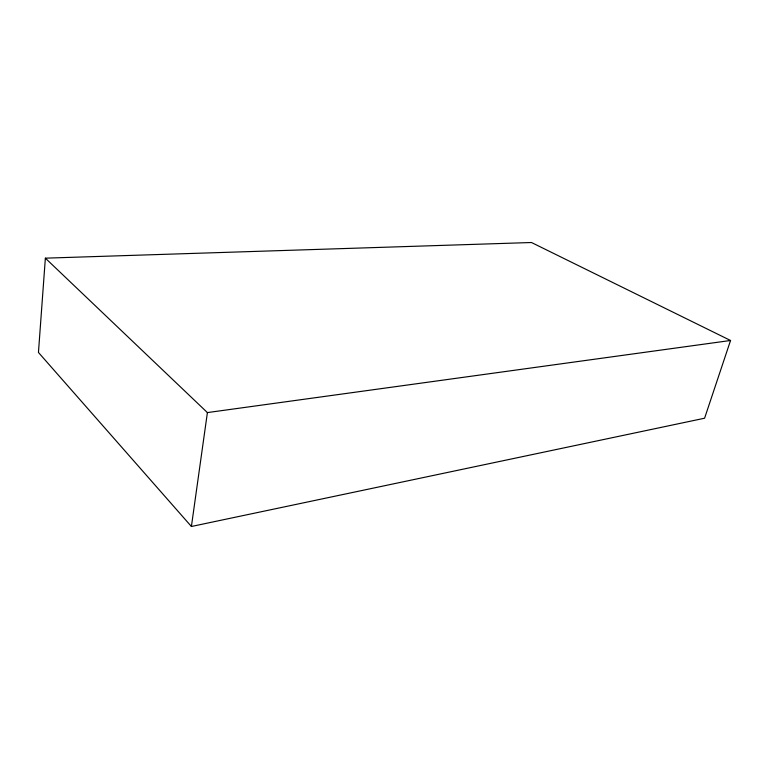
<?xml version="1.0" encoding="UTF-8"?>
<svg xmlns="http://www.w3.org/2000/svg" width="769" height="769" viewBox="0 0 769 769"><rect width="100%" height="100%" fill="white"/><g stroke="black" fill="none" stroke-linecap="round" stroke-linejoin="round"><path stroke-width="1.15" d="M45.361 258.163L38.45 352.462L191.404 526.486L704.587 418.221L730.55 340.484L531.485 242.514L45.361 258.163L207.399 412.588L730.55 340.484M191.404 526.486L207.399 412.588"/></g></svg>
